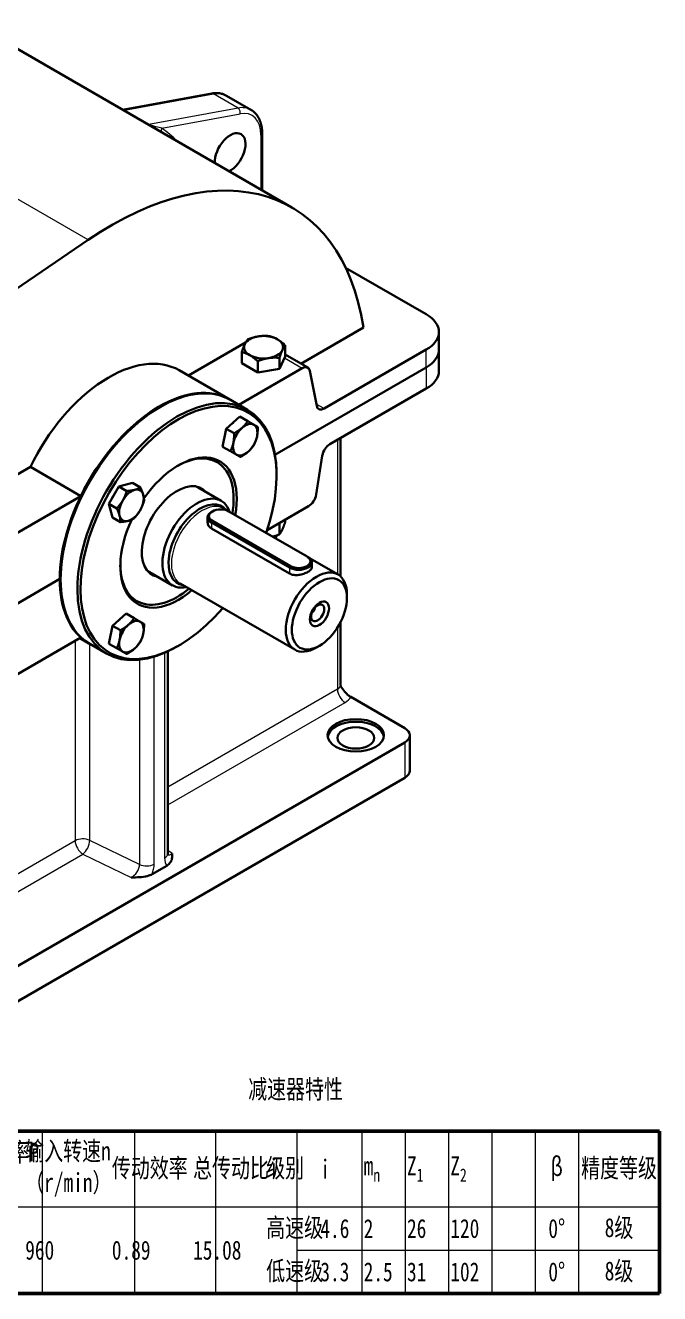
# Model space of a CAD drawing. Header units: millimetres. Extents: x -89 to 1313, y -72 to 900.
# Drawn here: x 861.4 to 978.6, y 142.7 to 376.9 of the extents above; entities that cross this region are included whole.
import ezdxf

# ---------------------------------------------------------------- set-up
doc = ezdxf.new("R2010")
doc.units = ezdxf.units.MM
for name, color, linetype, lineweight in [('PDF_细实线', 7, 'Continuous', 15), ('可见 (ISO)', 7, 'Continuous', 30), ('可见窄的 (ISO)', 7, 'Continuous', 9), ('粗实线层', 7, 'Continuous', 50)]:
    doc.layers.add(name, color=color, linetype=linetype, lineweight=lineweight)

msp = doc.modelspace()

# ---------------------------------------------------------------- linework, layer by layer
at = {"layer": 'PDF_细实线', "color": 0, "ltscale": 3}
for p, q in [((864.577, 172.7127), (864.577, 142.7127)), ((881.577, 172.7127), (881.577, 142.7127)), ((896.577, 172.7127), (896.577, 142.7127)), ((911.577, 172.7127), (911.577, 142.7127)), ((923.577, 172.7127), (923.577, 142.7127)), ((931.577, 172.7127), (931.577, 142.7127)), ((939.577, 172.7127), (939.577, 142.7127)), ((947.577, 172.7127), (947.577, 142.7127)), ((955.577, 172.7127), (955.577, 142.7127)), ((963.577, 172.7127), (963.577, 142.7127)), ((847.5882, 158.7127), (978.577, 158.7127)), ((911.577, 150.7127), (978.577, 150.7127))]:
    msp.add_line(p, q, dxfattribs=at)
at = {"layer": '可见 (ISO)'}
for p, q in [((910.6703, 343.235), (852.4047, 376.8747)), ((879.728, 361.3114), (895.8619, 364.285)), ((903.1096, 361.2705), (898.5841, 363.8833)), ((905.1665, 346.4127), (905.1665, 356.9155)), ((873.0321, 337.2472), (803.7648, 290.0097)), ((935.4792, 323.5313), (920.5922, 332.1263)), ((923.8826, 321.0818), (912.3287, 314.4111)), ((937.8223, 316.9993), (937.8223, 320.2653)), ((891.5463, 312.2104), (902.1121, 318.3105)), ((901.4119, 314.5084), (901.4119, 316.5647)), ((909.4424, 315.7507), (909.4424, 317.807)), ((916.6287, 306.116), (935.4792, 316.9993)), ((937.8223, 316.9993), (937.8223, 313.0801)), ((904.3512, 312.8113), (901.4119, 314.5084)), ((904.3512, 312.8113), (904.3512, 314.8677)), ((909.4424, 315.7507), (908.3665, 313.4325)), ((908.3665, 313.4325), (908.3665, 315.4888)), ((909.4424, 316.0775), (913.5914, 313.6821)), ((889.86, 313.184), (899.1938, 307.7951)), ((900.8801, 306.8215), (912.5914, 313.583)), ((908.3665, 313.4325), (904.3512, 312.8113)), ((907.5413, 297.6034), (935.4792, 313.7333)), ((907.5413, 297.6034), (935.4792, 313.7333)), ((913.9773, 313.0757), (915.2429, 306.6233)), ((935.4792, 309.8141), (917.6691, 299.5315)), ((899.1938, 307.7951), (899.3352, 307.7134)), ((902.4465, 305.9171), (899.3352, 307.7134)), ((898.5516, 302.3924), (901.0753, 304.6303)), ((901.0753, 304.6303), (902.5137, 303.7999)), ((897.8753, 299.0878), (898.5516, 302.3924)), ((898.5516, 302.3924), (899.99, 301.5619)), ((919.6601, 275.1197), (919.6601, 300.681)), ((897.8753, 299.0878), (899.3137, 298.2573)), ((915.1327, 290.2298), (916.2833, 297.424)), ((855.771, 291.5555), (862.3686, 295.3646)), ((862.3686, 295.3646), (871.7025, 289.9758)), ((907.8313, 293.6883), (907.8313, 294.0149)), ((876.8753, 288.5251), (878.7229, 291.7251)), ((878.7229, 291.7251), (881.2466, 292.4014)), ((878.7229, 291.7251), (880.1612, 290.8947)), ((881.2466, 292.4014), (882.685, 291.5709)), ((897.6235, 289.0718), (893.3585, 291.5342)), ((852.2575, 278.7492), (871.7025, 289.9758)), ((876.8753, 288.5251), (878.3137, 287.6947)), ((877.5516, 286.0014), (876.8753, 288.5251)), ((906.075, 283.6929), (913.7469, 288.1222)), ((877.5516, 286.0014), (878.99, 285.1709)), ((895.1075, 286.0623), (895.1075, 285.1298)), ((895.9802, 287.14), (895.8105, 287.0421)), ((898.6876, 287.3027), (898.0633, 287.6632)), ((899.0349, 287.14), (913.4599, 278.8118)), ((895.8105, 285.0825), (910.2355, 276.7542)), ((910.2355, 275.6695), (895.8105, 283.9978)), ((910.4052, 277.0481), (895.9802, 285.3764)), ((908.3665, 285.0159), (908.3665, 282.8968)), ((909.4424, 285.637), (909.4424, 285.215)), ((907.8271, 282.6959), (907.8271, 282.6897)), ((913.4599, 278.8118), (913.6296, 278.7138)), ((919.1852, 275.4684), (913.9285, 278.5034)), ((914.3325, 277.734), (914.3325, 276.8015)), ((859.3679, 269.7905), (867.8091, 274.664)), ((859.3679, 269.7905), (867.8091, 274.664)), ((888.6235, 273.4834), (884.3585, 275.9458)), ((911.1852, 261.612), (890.0633, 273.8068)), ((920.8421, 271.153), (920.8421, 271.8062)), ((877.5516, 266.0193), (880.0753, 268.2573)), ((880.0753, 268.2573), (881.5137, 267.4268)), ((876.8753, 262.7147), (877.5516, 266.0193)), ((877.5516, 266.0193), (878.99, 265.1889)), ((919.6601, 255.1089), (919.6601, 266.7044)), ((857.7899, 255.8154), (871.7025, 263.8479)), ((873.1938, 262.7618), (871.5075, 263.7353)), ((873.1938, 262.7618), (873.3352, 262.6801)), ((876.4465, 260.8838), (873.3352, 262.6801)), ((876.8753, 262.7147), (878.3137, 261.8842)), ((889.7294, 262.3349), (889.4465, 262.1716)), ((915.7509, 262.3349), (915.1852, 262.0083)), ((887.7465, 223.9462), (887.7465, 261.281)), ((931.5194, 247.1072), (921.5238, 252.8782)), ((783.3098, 158.9256), (931.5194, 244.4944)), ((932.4566, 239.2688), (932.4566, 245.8008)), ((783.3098, 152.3936), (931.5194, 237.9624)), ((887.5411, 221.7163), (884.8466, 220.1607))]:
    msp.add_line(p, q, dxfattribs=at)
for centre, major_axis, start_param, end_param in [((899.2753, 353.3229), (2, 3.4641), 3.84950556, 8.71686506), ((877.2912, 285.4206), (33.3792, 57.8144), 5.65922762, 7.1589319), ((929.8223, 320.2653), (8, 0), 5.49778714, 7.06858347), ((905.4271, 317.4484), (-3.6, 0), 4.97418837, 6.02138592), ((905.4271, 317.4484), (-3.6, 0), 3.92699082, 4.97418837), ((905.4271, 317.4484), (3.6, 0), 6.02138592, 7.06858347), ((905.4271, 317.4484), (-3.6, 0), 6.02138592, 7.06858347), ((905.4271, 317.4484), (3.6, 0), 4.97418837, 6.02138592), ((929.8223, 316.9993), (8, 0), 5.49778714, 6.28318531), ((929.8223, 316.9993), (8, 0), 5.49778714, 6.28318531), ((876.86, 290.6673), (13, 22.5167), 0, 1.69332067), ((905.4271, 317.4484), (3.6, 0), 3.92699082, 4.97418837), ((912.5914, 311.95), (1, 1.7321), 5.69850001, 7.06858347), ((886.1938, 285.2784), (13, 22.5167), 0, 3.14159265), ((886.3352, 285.1968), (13, 22.5167), 0, 3.14159265), ((929.8223, 313.0801), (8, 0), 5.49778714, 6.28318531), ((886.3352, 285.1968), (-13, -22.5167), 3.14159265, 6.28318531), ((889.4465, 283.4005), (13, 22.5167), 5.49778714, 10.21017612), ((886.1938, 285.2784), (13, 22.5167), 0, 1.69332067), ((889.7294, 283.2372), (-12.8, -22.1703), 1.88996638, 7.53615793), ((916.6287, 307.749), (-1, -1.7321), 5.69850001, 7.06858347), ((900.2294, 301.4237), (1.46, 2.5288), 0.94927761, 1.1451175), ((902.0396, 300.3786), (-1.6, -2.7713), 4.1887902, 5.23598776), ((902.0396, 300.3786), (1.6, 2.7713), 0, 1.04719755), ((902.0396, 300.3786), (1.6, 2.7713), 5.23598776, 6.28318531), ((900.2294, 301.4237), (1.46, 2.5288), 1.99647516, 2.19231505), ((902.0396, 300.3786), (-1.6, -2.7713), 5.23598776, 6.28318531), ((902.0396, 300.3786), (1.6, 2.7713), 4.1887902, 5.23598776), ((889.7294, 283.2372), (7.6, 13.1636), 5.26918546, 7.70441333), ((902.0396, 300.3786), (-1.6, -2.7713), 0, 1.04719755), ((917.6691, 297.8985), (-1, -1.7321), 3.92699082, 5.29707428), ((889.4465, 283.4005), (7.4, 12.8172), 5.28609952, 7.05515965), ((879.2294, 289.2994), (1.46, 2.5288), 1.36863205, 1.77296061), ((881.0396, 288.2542), (-1.6, -2.7713), 3.66519143, 4.71238898), ((881.0396, 288.2542), (1.6, 2.7713), 5.75958653, 6.80678408), ((889.4465, 283.4005), (-4.6, -7.9674), 2.93269864, 6.49207932), ((888.8585, 283.74), (4.5, 7.7942), 0, 0.10680194), ((888.8411, 283.75), (4.6, 7.9674), 6.07429129, 6.21733042), ((881.0396, 288.2542), (-1.6, -2.7713), 4.71238898, 5.75958653), ((881.0396, 288.2542), (1.6, 2.7713), 4.71238898, 5.75958653), ((893.1235, 281.2776), (4.5, 7.7942), 5.81530418, 9.90066021), ((893.6892, 280.951), (-4.1, -7.1014), 2.92027821, 6.50449975), ((913.7469, 289.7552), (-1, -1.7321), 0.78539816, 2.15548163), ((881.0396, 288.2542), (-1.6, -2.7713), 5.75958653, 6.80678408), ((881.0396, 288.2542), (1.6, 2.7713), 3.66519143, 4.71238898), ((897.5075, 286.0623), (-2.4, 0), 5.49778714, 7.06858347), ((897.5075, 286.2582), (-2.16, 0), 3.92699082, 7.06858347), ((889.7294, 283.2372), (-7.6, -13.1636), 4.86195729, 7.2997198), ((905.4271, 282.6897), (2.4, 0), 5.89595165, 6.28318531), ((842.7068, 256.0887), (-12, -20.7846), 1.70452795, 7.72025001), ((911.9325, 277.734), (2.4, 0), 3.92699082, 7.06858347), ((911.9325, 277.93), (2.16, 0), 3.92699082, 7.06858347), ((889.4465, 283.4005), (-7.4, -12.8172), 5.51121096, 7.28290216), ((915.1852, 268.5402), (4, 6.9282), 5.49778714, 10.21017612), ((888.8585, 283.74), (-4.5, -7.7942), 6.17638336, 6.28318531), ((888.8411, 283.75), (-4.6, -7.9674), 0.06585488, 0.20889402), ((914.322, 269.0386), (0.4, 0.6928), 3.97458872, 5.45018924), ((879.2294, 265.0506), (1.46, 2.5288), 0.94927761, 1.1451175), ((881.0396, 264.0055), (1.6, 2.7713), 0, 1.04719755), ((879.2294, 265.0506), (1.46, 2.5288), 1.99647516, 2.19231505), ((881.0396, 264.0055), (-1.6, -2.7713), 4.1887902, 5.23598776), ((881.0396, 264.0055), (1.6, 2.7713), 5.23598776, 6.28318531), ((886.1938, 285.2784), (-13, -22.5167), 6.16066097, 6.28318531), ((881.0396, 264.0055), (-1.6, -2.7713), 5.23598776, 6.28318531), ((881.0396, 264.0055), (1.6, 2.7713), 4.1887902, 5.23598776), ((881.0396, 264.0055), (-1.6, -2.7713), 0, 1.04719755), ((922.4684, 245.3109), (5.2, 0), 0.08168004, 3.05991262), ((929.2566, 245.8008), (3.2, 0), 5.49778714, 7.06858347), ((929.2566, 239.2688), (3.2, 0), 5.49778714, 6.28318531)]:
    msp.add_ellipse(centre, major_axis=major_axis, ratio=0.57735027, start_param=start_param, end_param=end_param, dxfattribs=at)
for centre, major_axis in [((915.7509, 268.2136), (3.6, 6.2354)), ((915.7509, 268.2136), (1.25, 2.1651)), ((915.4243, 268.4022), (0.85, 1.4722)), ((922.4684, 245.8008), (-5.2, 0)), ((922.4684, 245.3109), (3.4, 0))]:
    msp.add_ellipse(centre, major_axis=major_axis, ratio=0.57735027, dxfattribs=at)
for points, knots in [([(895.8619, 364.285), (896.0551, 364.3206), (896.2476, 364.3447), (896.6297, 364.3685), (896.8194, 364.3683), (897.1938, 364.342), (897.3785, 364.3161), (897.7401, 364.2377), (897.917, 364.1852), (898.2598, 364.0538), (898.4256, 363.9749), (898.5841, 363.8833)], [1.898876611, 1.898876611, 1.898876611, 1.898876611, 1.990340186, 1.990340186, 2.081803762, 2.081803762, 2.173267338, 2.173267338, 2.264730914, 2.264730914, 2.35619449, 2.35619449, 2.35619449, 2.35619449]), ([(879.2784, 361.3591), (879.2785, 361.3591), (879.2786, 361.3591), (879.2889, 361.3547), (879.3023, 361.3491), (879.3426, 361.3352), (879.3655, 361.3274), (879.4472, 361.3086), (879.5015, 361.2905), (879.6649, 361.3019), (879.6943, 361.3051), (879.728, 361.3114)], [0.2251784766, 0.2251784766, 0.2251784766, 0.2251784766, 0.2252524119, 0.2252524119, 0.2378264423, 0.2378264423, 0.2478418943, 0.2478418943, 0.2584625078, 0.2584625078, 0.2604764751, 0.2604764751, 0.2604764751, 0.2604764751]), ([(905.1665, 356.9155), (905.1665, 357.2938), (905.1408, 357.6615), (905.0354, 358.3685), (904.9558, 358.7078), (904.7401, 359.3501), (904.6038, 359.6531), (904.2728, 360.2121), (904.0779, 360.4681), (903.6324, 360.9189), (903.3819, 361.1134), (903.1096, 361.2705)], [3.141592654, 3.141592654, 3.141592654, 3.141592654, 3.298672286, 3.298672286, 3.455751919, 3.455751919, 3.612831552, 3.612831552, 3.769911184, 3.769911184, 3.926990817, 3.926990817, 3.926990817, 3.926990817]), ([(895.8105, 283.9978), (895.5959, 284.1216), (895.4112, 284.2944), (895.1671, 284.6936), (895.1075, 284.919), (895.1075, 285.1298)], [1.820259646, 1.820259646, 1.820259646, 1.820259646, 2.047825999, 2.047825999, 2.275392351, 2.275392351, 2.275392351, 2.275392351]), ([(914.3325, 276.8015), (914.3325, 276.666), (914.273, 276.5207), (914.0288, 276.2352), (913.8441, 276.0942), (913.6296, 275.9704)], [0.455132705, 0.455132705, 0.455132705, 0.455132705, 0.682631264, 0.682631264, 0.910129823, 0.910129823, 0.910129823, 0.910129823]), ([(913.6296, 275.9704), (913.4151, 275.8465), (913.144, 275.7244), (912.5527, 275.5275), (912.2323, 275.4534), (911.6326, 275.3783), (911.3123, 275.3721), (910.721, 275.4553), (910.45, 275.5456), (910.2355, 275.6695)], [0.910129823, 0.910129823, 0.910129823, 0.910129823, 1.137628382, 1.137628382, 1.365126941, 1.365126941, 1.592693294, 1.592693294, 1.820259646, 1.820259646, 1.820259646, 1.820259646]), ([(919.6601, 255.1089), (919.6601, 255.0817), (919.6618, 255.0546), (919.6681, 255.0028), (919.6727, 254.9782), (919.6837, 254.9335), (919.6901, 254.9135), (919.7028, 254.8794), (919.7091, 254.8653), (919.72, 254.8436), (919.7246, 254.8359), (919.7274, 254.8314)], [0.785398163, 0.785398163, 0.785398163, 0.785398163, 0.855945335, 0.855945335, 0.926492507, 0.926492507, 0.997039679, 0.997039679, 1.067586851, 1.067586851, 1.138134023, 1.138134023, 1.138134023, 1.138134023]), ([(921.5238, 252.8782), (921.3436, 252.9822), (921.1489, 253.1264), (920.7727, 253.4663), (920.5911, 253.6616), (920.1929, 254.1389), (919.9529, 254.478), (919.7274, 254.8314)], [2.5276612, 2.5276612, 2.5276612, 2.5276612, 2.718819267, 2.718819267, 2.909977333, 2.909977333, 3.198430144, 3.198430144, 3.198430144, 3.198430144]), ([(888.5857, 223.9524), (888.5857, 223.9513), (888.5857, 223.9501), (888.5836, 223.6408), (888.5814, 223.3303), (888.462, 222.7734), (888.3597, 222.4964), (887.9781, 222.0146), (887.7655, 221.8459), (887.5411, 221.7163)], [-0.001494361, -0.001494361, -0.001494361, -0.001494361, 0, 0, 0.400282659, 0.400282659, 0.726890253, 0.726890253, 0.995178967, 0.995178967, 0.995178967, 0.995178967]), ([(887.7465, 223.9462), (887.7465, 223.8711), (887.7514, 223.8083), (887.7648, 223.7125), (887.7732, 223.6796), (887.7815, 223.653), (887.7835, 223.6485), (887.7835, 223.6484)], [0, 0, 0, 0, 0.147557323, 0.147557323, 0.295114646, 0.295114646, 0.377822509, 0.377822509, 0.377822509, 0.377822509]), ([(884.8466, 220.1607), (884.6222, 220.0311), (884.3299, 219.9084), (883.4955, 219.688), (883.0157, 219.629), (882.0512, 219.56), (881.5132, 219.5587), (880.9775, 219.5576), (880.9755, 219.5575), (880.9735, 219.5575)], [0, 0, 0, 0, 0.238017824, 0.238017824, 0.527774435, 0.527774435, 0.882893387, 0.882893387, 0.884219139, 0.884219139, 0.884219139, 0.884219139])]:
    msp.add_open_spline(points, degree=3, knots=knots, dxfattribs=at)
for points, weights in [([(901.9498, 317.9864), (902.1995, 318.5243), (902.4877, 318.8829)], [1, 1.0379548493, 1]), ([(902.4877, 318.8829), (903.5636, 319.3119), (904.4954, 319.4561)], [1, 1.0379548493, 1]), ([(904.4954, 319.4561), (905.4271, 319.6002), (906.503, 319.5041)], [1, 1.0379548493, 1]), ([(906.503, 319.5041), (907.2906, 319.3119), (907.9727, 318.9181)], [1, 1.0379548493, 1]), ([(907.9727, 318.9181), (908.6548, 318.5243), (909.4424, 317.807)], [1, 1.0379548493, 1]), ([(901.4119, 316.5647), (901.7001, 317.4484), (901.9498, 317.9864)], [1, 1.0379548493, 1]), ([(902.8815, 315.9787), (902.1995, 316.3725), (901.4119, 316.5647)], [1, 1.0379548493, 1]), ([(908.9045, 316.9105), (908.6548, 316.3725), (908.3665, 315.4888)], [1, 1.0379548493, 1]), ([(909.4424, 317.807), (909.1541, 317.4484), (908.9045, 316.9105)], [1, 1.0379548493, 1]), ([(904.3512, 314.8677), (903.5636, 315.5849), (902.8815, 315.9787)], [1, 1.0379548493, 1]), ([(906.3589, 315.4408), (905.4271, 315.2966), (904.3512, 314.8677)], [1, 1.0379548493, 1]), ([(908.3665, 315.4888), (907.2906, 315.5849), (906.3589, 315.4408)], [1, 1.0379548493, 1]), ([(899.99, 301.5619), (900.8683, 302.0449), (901.4539, 302.5642)], [1, 1.0379548493, 1]), ([(901.4539, 302.5642), (902.0396, 303.0835), (902.5137, 303.7999)], [1, 1.0379548493, 1]), ([(902.5137, 303.7999), (903.2109, 303.3974), (903.6396, 303.1499)], [1, 1.0379548493, 1]), ([(903.6396, 303.1499), (904.0683, 302.9023), (904.3612, 302.7332)], [1, 1.0379548493, 1]), ([(904.3612, 302.7332), (904.3821, 301.7311), (904.2252, 300.9642)], [1, 1.0379548493, 1]), ([(899.3137, 298.2573), (899.697, 299.0261), (899.8539, 299.7929)], [1, 1.0379548493, 1]), ([(899.8539, 299.7929), (900.0109, 300.5598), (899.99, 301.5619)], [1, 1.0379548493, 1]), ([(904.2252, 300.9642), (904.0683, 300.1974), (903.685, 299.4286)], [1, 1.0379548493, 1]), ([(900.4396, 297.6073), (900.0109, 297.8548), (899.3137, 298.2573)], [1, 1.0379548493, 1]), ([(901.1612, 297.1906), (900.8683, 297.3598), (900.4396, 297.6073)], [1, 1.0379548493, 1]), ([(902.6252, 298.1929), (902.0396, 297.6736), (901.1612, 297.1906)], [1, 1.0379548493, 1]), ([(903.685, 299.4286), (903.2109, 298.7123), (902.6252, 298.1929)], [1, 1.0379548493, 1]), ([(879.4396, 289.178), (879.8683, 289.9205), (880.1612, 290.8947)], [1, 1.0379548493, 1]), ([(880.1612, 290.8947), (881.0396, 290.9592), (881.6252, 291.1161)], [1, 1.0379548493, 1]), ([(881.6252, 291.1161), (882.2109, 291.273), (882.685, 291.5709)], [1, 1.0379548493, 1]), ([(882.685, 291.5709), (883.0683, 290.778), (883.2252, 290.1923)], [1, 1.0379548493, 1]), ([(878.3137, 287.6947), (879.0109, 288.4354), (879.4396, 289.178)], [1, 1.0379548493, 1]), ([(883.3612, 289.0471), (883.0683, 288.073), (882.6396, 287.3305)], [1, 1.0379548493, 1]), ([(883.2252, 290.1923), (883.3821, 289.6067), (883.3612, 289.0471)], [1, 1.0379548493, 1]), ([(878.8539, 286.3161), (878.697, 286.9017), (878.3137, 287.6947)], [1, 1.0379548493, 1]), ([(878.99, 285.1709), (879.0109, 285.7305), (878.8539, 286.3161)], [1, 1.0379548493, 1]), ([(881.5137, 285.8471), (881.0396, 285.5493), (880.4539, 285.3923)], [1, 1.0379548493, 1]), ([(882.6396, 287.3305), (882.2109, 286.5879), (881.5137, 285.8471)], [1, 1.0379548493, 1]), ([(880.4539, 285.3923), (879.8683, 285.2354), (878.99, 285.1709)], [1, 1.0379548493, 1]), ([(908.3665, 282.8968), (908.6548, 283.2554), (908.9045, 283.7933)], [1, 1.0379548493, 1]), ([(908.9045, 283.7933), (909.1541, 284.3313), (909.4424, 285.215)], [1, 1.0379548493, 1]), ([(907.1087, 282.4786), (907.6995, 282.6308), (908.3665, 282.8968)], [1.01804029879, 1.02319456057, 1]), ([(880.4539, 266.1912), (881.0396, 266.7105), (881.5137, 267.4268)], [1, 1.0379548493, 1]), ([(881.5137, 267.4268), (882.2109, 267.0243), (882.6396, 266.7768)], [1, 1.0379548493, 1]), ([(878.8539, 263.4199), (879.0109, 264.1867), (878.99, 265.1889)], [1, 1.0379548493, 1]), ([(878.99, 265.1889), (879.8683, 265.6718), (880.4539, 266.1912)], [1, 1.0379548493, 1]), ([(882.6396, 266.7768), (883.0683, 266.5293), (883.3612, 266.3601)], [1, 1.0379548493, 1]), ([(883.3612, 266.3601), (883.3821, 265.358), (883.2252, 264.5912)], [1, 1.0379548493, 1]), ([(878.3137, 261.8842), (878.697, 262.653), (878.8539, 263.4199)], [1, 1.0379548493, 1]), ([(882.685, 263.0555), (882.2109, 262.3392), (881.6252, 261.8199)], [1, 1.0379548493, 1]), ([(883.2252, 264.5912), (883.0683, 263.8243), (882.685, 263.0555)], [1, 1.0379548493, 1]), ([(879.4396, 261.2342), (879.0109, 261.4818), (878.3137, 261.8842)], [1, 1.0379548493, 1]), ([(880.1612, 260.8176), (879.8683, 260.9867), (879.4396, 261.2342)], [1, 1.0379548493, 1]), ([(881.6252, 261.8199), (881.0396, 261.3006), (880.1612, 260.8176)], [1, 1.0379548493, 1])]:
    msp.add_rational_spline(points, weights, degree=2, dxfattribs=at)
at = {"layer": '可见窄的 (ISO)'}
for p, q in [((873.0321, 337.2472), (814.7665, 370.8869)), ((879.734, 361.189), (896.1892, 364.2219)), ((900.7147, 361.6091), (896.1892, 364.2219)), ((884.2595, 358.5762), (879.734, 361.189)), ((900.7147, 361.6091), (884.2595, 358.5762)), ((886.6525, 357.8964), (901.0981, 360.5589)), ((904.9322, 356.5889), (904.9322, 346.5479)), ((935.4792, 313.7333), (935.4792, 316.9993)), ((909.3144, 315.475), (912.5914, 313.583)), ((935.4792, 313.7333), (935.4792, 309.8141)), ((916.6287, 306.116), (915.1781, 306.9535)), ((919.0743, 300.3428), (919.0743, 275.5325)), ((895.8105, 285.0825), (895.9802, 285.3764)), ((895.8105, 285.0825), (895.8105, 283.9978)), ((910.2355, 276.7542), (910.4052, 277.0481)), ((910.2355, 276.7542), (910.2355, 275.6695)), ((919.0743, 265.6789), (919.0743, 254.2924)), ((870.6393, 263.234), (870.6393, 226.3284)), ((873.339, 226.3964), (873.339, 262.6779)), ((885.227, 222.0133), (885.227, 260.3021)), ((887.1607, 261.0166), (887.1607, 223.1297)), ((882.5272, 259.7376), (882.5272, 221.9452)), ((919.0743, 254.2924), (887.7465, 236.2052)), ((887.7465, 232.9393), (920.4885, 251.8429)), ((931.5194, 244.4944), (931.5194, 237.9624)), ((870.6393, 226.3284), (840.7239, 209.0567)), ((882.5272, 221.9452), (873.339, 226.3964)), ((840.7239, 205.7907), (872.0535, 223.8789)), ((872.0535, 223.8789), (880.9735, 219.5575)), ((888.5857, 223.9524), (887.7465, 224.5299))]:
    msp.add_line(p, q, dxfattribs=at)
for centre, major_axis, ratio, start_param, end_param in [((896.0069, 363.4983), (-0.145, 0.7867), 0.73259339, 5.7249914, 6.28318531), ((894.1841, 356.2623), (4.4, 7.621), 0.57735027, 0, 0.45731788), ((879.9163, 361.9126), (-0.4, -0.6928), 0.57735027, 0.06595518, 0.45731788), ((898.7096, 353.6495), (4.4, 7.621), 0.57735027, 0, 0.45731788), ((900.5324, 360.8855), (0.145, -0.7867), 0.73259339, 1.01260242, 2.58339875), ((899.2753, 353.3229), (4, 6.9282), 0.57735027, 5.49778714, 6.74050319), ((884.4418, 359.2998), (-0.4, -0.6928), 0.57735027, 0.06595518, 0.45731788), ((887.2182, 357.5698), (-0.4668, -0.6497), 0.81514554, 4.79353224, 5.83212645), ((850.9868, 300.6074), (33.7792, 58.5072), 0.57735027, 6.12913941, 6.22565036), ((904.3665, 356.9155), (0.8, 0), 0.57735027, 5.49778714, 6.28318531), ((894.0633, 280.735), (-4, -6.9282), 0.57735027, 3.14159265, 6.28318531), ((917.6601, 255.1089), (2, 0), 0.57735027, 5.49778714, 6.28318531), ((920.4885, 253.4759), (-1, 1.7321), 0.57735027, 0.78539816, 2.35619449), ((917.6601, 253.4759), (4, 0), 0.57735027, 5.49778714, 6.02138592), ((872.0535, 225.5119), (2, 0), 0.57735027, 0.87266463, 2.35619449), ((872.0535, 225.5119), (-1, 1.7321), 0.57735027, 0.78539816, 2.35619449), ((872.0535, 225.5119), (0.872, 1.7999), 0.52483389, 3.88700426, 5.45780059), ((885.7465, 223.9462), (2, 0), 0.57735027, 5.49778714, 6.28318531), ((889.9999, 224.7689), (-2.0153, -3.4641), 0.57734188, 5.50159964, 6.02519842), ((888.5857, 225.5854), (0.8998, 1.802), 0.52617223, 3.21626719, 3.9008286), ((880.9735, 221.1905), (-1.1665, -1.6452), 0.62374461, 0.84929753, 2.42009386), ((883.8128, 222.8298), (2, 0), 0.57735027, 4.01425728, 5.49778714), ((882.3877, 220.374), (2.0153, 3.4641), 0.57734188, 4.97800086, 5.50159964)]:
    msp.add_ellipse(centre, major_axis=major_axis, ratio=ratio, start_param=start_param, end_param=end_param, dxfattribs=at)
for points, knots in [([(879.734, 361.189), (879.7203, 361.1969), (879.7083, 361.2046), (879.6835, 361.2223), (879.6728, 361.2319), (879.6579, 361.2498), (879.6542, 361.258), (879.6529, 361.2758), (879.6588, 361.2843), (879.6792, 361.2982), (879.6937, 361.3036), (879.7166, 361.3091), (879.7222, 361.3103), (879.728, 361.3114)], [0, 0, 0, 0, 0.029162235, 0.029162235, 0.071023698, 0.071023698, 0.115212346, 0.115212346, 0.178972743, 0.178972743, 0.24155937, 0.24155937, 0.260476475, 0.260476475, 0.260476475, 0.260476475]), ([(886.6525, 357.8964), (886.3223, 357.9687), (885.9578, 358.0541), (885.3259, 358.2166), (885.071, 358.285), (884.7019, 358.3992), (884.587, 358.437), (884.3936, 358.5102), (884.3131, 358.5453), (884.2595, 358.5762)], [0, 0, 0, 0, 0.47038092, 0.47038092, 0.7653202, 0.7653202, 0.89816329, 0.89816329, 1.0118274, 1.0118274, 1.0118274, 1.0118274])]:
    msp.add_open_spline(points, degree=3, knots=knots, dxfattribs=at)
at = {"layer": '粗实线层', "color": 0, "ltscale": 3}
for p, q in [((847.5882, 172.7127), (978.577, 172.7127)), ((978.577, 172.7127), (978.577, 142.7127)), ((847.5882, 142.7127), (978.577, 142.7127))]:
    msp.add_line(p, q, dxfattribs=at)

# ---------------------------------------------------------------- texts
at = {"layer": 'PDF_细实线', "color": 0, "ltscale": 3, "char_height": 3.5, "attachment_point": 5}
for s, width, heights, insert in [('\\pxqj;{\\fHYSWLongFangSong|b0|i0|c134|p2;减速器特性}', 22.977502, [2.8756], (914.077, 180.2665)), ('{\\fHYSWLongFangSong|b0|i0|c134|p2;输入功率P\\P\\pxqj;（kW）}', 16.48903, [15.9045], (856.0787, 165.7127)), ('\\pxqj;{\\fHYSWLongFangSong|b0|i0|c134|p2;输入转速n\\P（r/min）}', 23.311842, [15.9045], (873.077, 165.7127)), ('\\pxqj;{\\fHYSWLongFangSong|b0|i0|c134|p2;传动效率}', 23.311842, [15.9045], (889.077, 165.7127)), ('\\pxqj;{\\fHYSWLongFangSong|b0|i0|c134|p2;总传动比i}', 23.311842, [15.9045], (904.077, 165.7127)), ('\\pxqj;{\\fHYSWLongFangSong|b0|i0|c134|p2;级别}', 23.311842, [15.9045], (917.577, 165.7127)), ('\\pxqj;{\\fHYSWLongFangSong|b0|i0|c134|p2;i}', 23.311842, [15.9045], (927.577, 165.7127)), ('\\A1;\\pxqj;{\\fHYSWLongFangSong|b0|i0|c134|p2;m\\H0.7x;\\S^ n;}', 23.311842, [15.9045], (935.577, 165.7127)), ('\\A1;\\pxqj;{\\fHYSWLongFangSong|b0|i0|c134|p2;Z\\H0.7x;\\S^ 1;}', 23.311842, [15.9045], (943.577, 165.7127)), ('\\A1;\\pxqj;{\\fHYSWLongFangSong|b0|i0|c134|p2;Z\\H0.7x;\\S^ 2;}', 23.311842, [15.9045], (951.577, 165.7127)), ('{\\fHYSWLongFangSong|b0|i0|c134|p2;β}', 23.311842, [15.9045], (959.577, 165.7127)), ('{\\fHYSWLongFangSong|b0|i0|c134|p2;精度等级}', 23.311842, [15.9045], (971.077, 165.7127)), ('\\pxqj;{\\fHYSWLongFangSong|b0|i0|c134|p2;高速级}', 23.311842, [15.9045], (917.577, 154.7127)), ('{\\fHYSWLongFangSong|b0|i0|c134|p2;8级}', 23.311842, [15.9045], (971.077, 154.7127)), ('\\pxqj;{\\fHYSWLongFangSong|b0|i0|c134|p2;4.6}', 23.311842, [15.9045], (927.577, 154.7127)), ('\\pxqj;{\\fHYSWLongFangSong|b0|i0|c134|p2;2}', 23.311842, [15.9045], (935.577, 154.7127)), ('\\A1;\\pxqj;{\\fHYSWLongFangSong|b0|i0|c134|p2;26}', 23.311842, [15.9045], (943.577, 154.7127)), ('\\A1;\\pxqj;{\\fHYSWLongFangSong|b0|i0|c134|p2;120}', 23.311842, [15.9045], (951.577, 154.7127)), ('{\\fHYSWLongFangSong|b0|i0|c134|p2;0%%D}', 23.311842, [15.9045], (959.577, 154.7127)), ('\\pxqj;{\\fHYSWLongFangSong|b0|i0|c134|p2;960}', 23.311842, [15.9045], (873.077, 150.7127)), ('\\pxqj;{\\fHYSWLongFangSong|b0|i0|c134|p2;0.89}', 23.311842, [15.9045], (889.077, 150.7127)), ('\\pxqj;{\\fHYSWLongFangSong|b0|i0|c134|p2;15.08}', 23.311842, [15.9045], (904.077, 150.7127)), ('\\pxqj;{\\fHYSWLongFangSong|b0|i0|c134|p2;低速级}', 23.311842, [15.9045], (917.577, 146.7127)), ('\\pxqj,t3;{\\fHYSWLongFangSong|b0|i0|c134|p2;3.3}', 23.311842, [15.9045], (927.577, 146.7127)), ('\\pxqj;{\\fHYSWLongFangSong|b0|i0|c134|p2;2.5}', 23.311842, [15.9045], (935.577, 146.7127)), ('\\A1;\\pxqj;{\\fHYSWLongFangSong|b0|i0|c134|p2;31}', 23.311842, [15.9045], (943.577, 146.7127)), ('\\A1;\\pxqj;{\\fHYSWLongFangSong|b0|i0|c134|p2;102}', 23.311842, [15.9045], (951.577, 146.7127)), ('{\\fHYSWLongFangSong|b0|i0|c134|p2;0%%D}', 23.311842, [15.9045], (959.577, 146.7127)), ('{\\fHYSWLongFangSong|b0|i0|c134|p2;8级}', 23.311842, [15.9045], (971.077, 146.7127))]:
    msp.add_mtext_dynamic_manual_height_columns(s, width=width, gutter_width=1, heights=heights, dxfattribs=dict(at, insert=insert))

doc.saveas('drawing.dxf')
